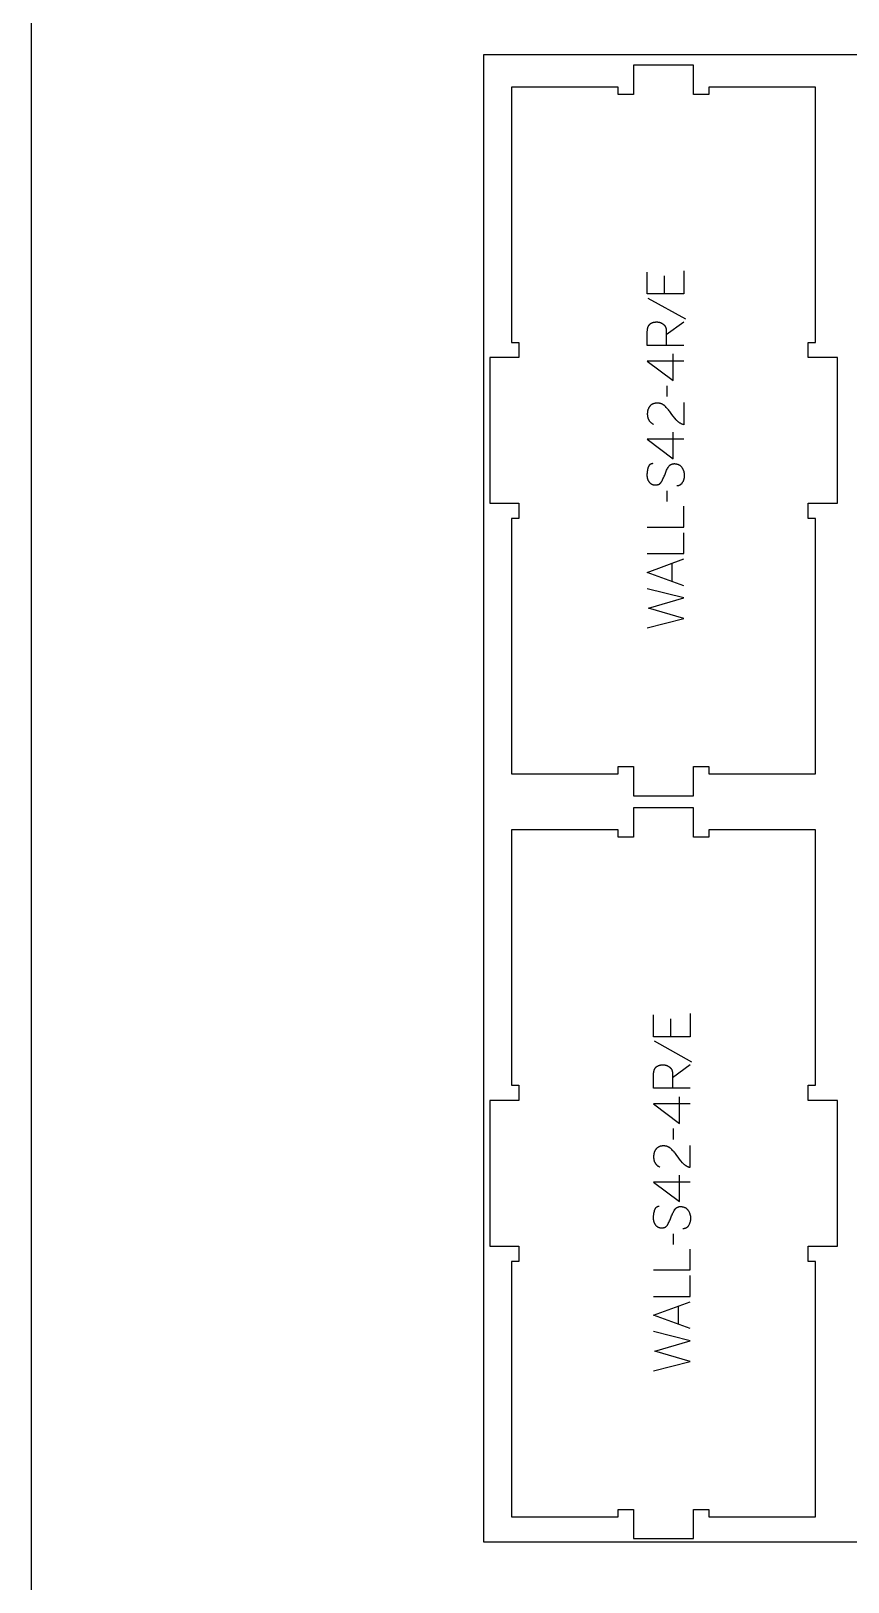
# Model space of a CAD drawing. Extents: x -10701 to -7518, y -36097 to -28504.
# Drawn here: x -10701 to -10030, y -30461 to -29188 of the extents above; entities that cross this region are included whole.
import ezdxf

# ---------------------------------------------------------------- set-up
doc = ezdxf.new("R2010")
doc.units = 0
for name, color, linetype in [('0_SHEET_SPRUCEPLY_2440X122', 1, 'CONTINUOUS'), ('1_ANYTOOL_1MMDEEP_LABELS_S', 2, 'CONTINUOUS'), ('4_ANYTOOL_CUTTHROUGH_OUTSI', 5, 'CONTINUOUS'), ('DONOTCUT', 18, 'CONTINUOUS')]:
    doc.layers.add(name, color=color, linetype=linetype)

msp = doc.modelspace()

# ---------------------------------------------------------------- linework, layer by layer
at = {"layer": '0_SHEET_SPRUCEPLY_2440X122'}
msp.add_lwpolyline([(-10329.7, -29207.8), (-10329.7, -30427.8), (-7889.7, -30427.8), (-7889.7, -29207.8)], close=True, dxfattribs=at)
at = {"layer": '1_ANYTOOL_1MMDEEP_LABELS_S'}
for points in [[(-10165.3, -29384.9), (-10165.3, -29403.9), (-10195.3, -29403.9), (-10195.3, -29386)], [(-10181.3, -29389.2), (-10181.3, -29403.9)], [(-10194.8, -29407.3), (-10164, -29424.5)], [(-10165.3, -29446.2), (-10195.3, -29446.2), (-10195.3, -29434.9), (-10195.3, -29434.4), (-10195.2, -29433.9), (-10195.2, -29433.7), (-10195.2, -29433.5), (-10195.2, -29433.2), (-10195.1, -29433), (-10195.1, -29432.8), (-10195.1, -29432.6), (-10195, -29432.4), (-10195, -29432.2), (-10194.9, -29432), (-10194.9, -29431.8), (-10194.8, -29431.6), (-10194.8, -29431.4), (-10194.7, -29431.2), (-10194.6, -29431), (-10194.6, -29430.9), (-10194.5, -29430.7), (-10194.4, -29430.5), (-10194.3, -29430.3), (-10194.2, -29430.2), (-10194.2, -29430), (-10194.1, -29429.9), (-10194, -29429.7), (-10193.9, -29429.6), (-10193.8, -29429.4), (-10193.7, -29429.3), (-10193.5, -29429.2), (-10193.4, -29429), (-10193.3, -29428.9), (-10193.2, -29428.8), (-10193, -29428.7), (-10192.9, -29428.6), (-10192.8, -29428.4), (-10192.6, -29428.3), (-10192.5, -29428.2), (-10192.3, -29428.1), (-10192.2, -29428), (-10192, -29427.9), (-10191.9, -29427.9), (-10191.7, -29427.8), (-10191.6, -29427.7), (-10191.4, -29427.6), (-10191.2, -29427.5), (-10191, -29427.5), (-10190.8, -29427.4), (-10190.7, -29427.4), (-10190.5, -29427.3), (-10190.3, -29427.2), (-10190.1, -29427.2), (-10189.9, -29427.2), (-10189.7, -29427.1), (-10189.5, -29427.1), (-10189.3, -29427), (-10189, -29427), (-10188.8, -29427), (-10188.6, -29427), (-10188.4, -29426.9), (-10187.9, -29426.9), (-10187.4, -29426.9), (-10187.2, -29426.9), (-10187.1, -29426.9), (-10186.9, -29426.9), (-10186.7, -29426.9), (-10186.5, -29427), (-10186.4, -29427), (-10186.2, -29427), (-10186, -29427), (-10185.9, -29427.1), (-10185.7, -29427.1), (-10185.5, -29427.1), (-10185.4, -29427.2), (-10185.2, -29427.2), (-10185, -29427.3), (-10184.9, -29427.3), (-10184.7, -29427.4), (-10184.5, -29427.4), (-10184.4, -29427.5), (-10184.2, -29427.5), (-10184.1, -29427.6), (-10183.9, -29427.7), (-10183.8, -29427.8), (-10183.6, -29427.8), (-10183.4, -29427.9), (-10183.3, -29428), (-10183.1, -29428.1), (-10183, -29428.2), (-10182.8, -29428.3), (-10182.7, -29428.4), (-10182.5, -29428.5), (-10182.4, -29428.6), (-10182.2, -29428.7), (-10182.1, -29428.8), (-10181.9, -29428.9), (-10181.8, -29429), (-10181.7, -29429.2), (-10181.6, -29429.3), (-10181.4, -29429.4), (-10181.3, -29429.5), (-10181.2, -29429.7), (-10181.1, -29429.8), (-10181, -29429.9), (-10180.9, -29430.1), (-10180.8, -29430.2), (-10180.7, -29430.3), (-10180.6, -29430.5), (-10180.5, -29430.6), (-10180.4, -29430.8), (-10180.4, -29430.9), (-10180.3, -29431.1), (-10180.2, -29431.2), (-10180.2, -29431.4), (-10180.1, -29431.6), (-10180.1, -29431.7), (-10180, -29431.9), (-10180, -29432.1), (-10179.9, -29432.2), (-10179.9, -29432.4), (-10179.9, -29432.6), (-10179.8, -29432.7), (-10179.8, -29432.9), (-10179.8, -29433.1), (-10179.8, -29433.3), (-10179.7, -29435.2), (-10179.7, -29437.2), (-10179.7, -29446.2)], [(-10179.7, -29437.2), (-10165.2, -29426.8)], [(-10173.9, -29475), (-10173.9, -29453.2)], [(-10165.3, -29459), (-10195.3, -29459), (-10173.9, -29475)], [(-10179.1, -29479.3), (-10179.1, -29488.1)], [(-10165.3, -29493), (-10165.3, -29511.3), (-10165.8, -29511.2), (-10166, -29511.1), (-10166.2, -29511), (-10166.5, -29510.9), (-10166.7, -29510.8), (-10166.9, -29510.7), (-10167.1, -29510.6), (-10167.3, -29510.5), (-10167.5, -29510.4), (-10167.7, -29510.3), (-10167.9, -29510.2), (-10168.1, -29510.1), (-10168.3, -29510), (-10168.5, -29509.9), (-10168.7, -29509.7), (-10168.9, -29509.6), (-10169.1, -29509.5), (-10169.3, -29509.3), (-10169.5, -29509.2), (-10169.7, -29509.1), (-10169.8, -29508.9), (-10170, -29508.8), (-10170.2, -29508.6), (-10170.4, -29508.4), (-10170.5, -29508.3), (-10170.7, -29508.1), (-10170.9, -29508), (-10171, -29507.8), (-10171.2, -29507.6), (-10171.5, -29507.3), (-10172.7, -29505.8), (-10173.9, -29504.3), (-10175.1, -29502.8), (-10176.2, -29501.3), (-10176.8, -29500.5), (-10177.3, -29499.8), (-10177.9, -29499.1), (-10178.5, -29498.4), (-10179.1, -29497.7), (-10179.7, -29497.1), (-10180.3, -29496.4), (-10180.9, -29495.8), (-10181.1, -29495.7), (-10181.2, -29495.5), (-10181.4, -29495.4), (-10181.5, -29495.3), (-10181.7, -29495.2), (-10181.9, -29495), (-10182, -29494.9), (-10182.2, -29494.8), (-10182.4, -29494.7), (-10182.6, -29494.6), (-10182.7, -29494.5), (-10182.9, -29494.4), (-10183.1, -29494.3), (-10183.3, -29494.2), (-10183.5, -29494.1), (-10183.7, -29494.1), (-10183.9, -29494), (-10184.1, -29493.9), (-10184.3, -29493.9), (-10184.5, -29493.8), (-10184.7, -29493.8), (-10184.9, -29493.7), (-10185.1, -29493.7), (-10185.3, -29493.6), (-10185.5, -29493.6), (-10185.7, -29493.6), (-10185.9, -29493.5), (-10186.1, -29493.5), (-10186.4, -29493.5), (-10186.6, -29493.5), (-10186.8, -29493.5), (-10187, -29493.5), (-10187.3, -29493.5), (-10187.5, -29493.5), (-10187.8, -29493.5), (-10188, -29493.5), (-10188.2, -29493.5), (-10188.5, -29493.6), (-10188.7, -29493.6), (-10188.9, -29493.6), (-10189.1, -29493.7), (-10189.4, -29493.7), (-10189.6, -29493.8), (-10189.8, -29493.8), (-10190, -29493.9), (-10190.2, -29494), (-10190.4, -29494), (-10190.6, -29494.1), (-10190.8, -29494.2), (-10191, -29494.3), (-10191.1, -29494.4), (-10191.3, -29494.5), (-10191.5, -29494.6), (-10191.7, -29494.7), (-10191.8, -29494.8), (-10192, -29494.9), (-10192.2, -29495), (-10192.3, -29495.1), (-10192.5, -29495.3), (-10192.6, -29495.4), (-10192.8, -29495.6), (-10192.9, -29495.7), (-10193, -29495.8), (-10193.2, -29496), (-10193.3, -29496.2), (-10193.4, -29496.3), (-10193.5, -29496.5), (-10193.7, -29496.7), (-10193.8, -29496.8), (-10193.9, -29497), (-10194, -29497.2), (-10194.1, -29497.3), (-10194.2, -29497.5), (-10194.3, -29497.7), (-10194.4, -29497.9), (-10194.4, -29498.1), (-10194.5, -29498.3), (-10194.6, -29498.5), (-10194.7, -29498.7), (-10194.7, -29498.9), (-10194.8, -29499.1), (-10194.9, -29499.3), (-10194.9, -29499.5), (-10195, -29499.7), (-10195, -29499.9), (-10195.1, -29500.1), (-10195.1, -29500.3), (-10195.1, -29500.5), (-10195.2, -29500.8), (-10195.2, -29501), (-10195.2, -29501.2), (-10195.2, -29501.4), (-10195.2, -29501.7), (-10195.3, -29501.9), (-10195.3, -29502.4), (-10195.3, -29502.8), (-10195.2, -29503.1), (-10195.2, -29503.5), (-10195.2, -29503.8), (-10195.1, -29504.2), (-10195.1, -29504.5), (-10195, -29504.8), (-10194.9, -29505.1), (-10194.9, -29505.5), (-10194.8, -29505.6), (-10194.8, -29505.8), (-10194.7, -29505.9), (-10194.7, -29506.1), (-10194.6, -29506.2), (-10194.5, -29506.4), (-10194.5, -29506.5), (-10194.4, -29506.6), (-10194.4, -29506.8), (-10194.3, -29506.9), (-10194.2, -29507.1), (-10194.1, -29507.2), (-10194.1, -29507.3), (-10194, -29507.5), (-10193.9, -29507.6), (-10193.8, -29507.7), (-10193.7, -29507.9), (-10193.6, -29508), (-10193.6, -29508.1), (-10193.5, -29508.2), (-10193.4, -29508.4), (-10193.3, -29508.5), (-10193.2, -29508.6), (-10193.1, -29508.7), (-10193, -29508.8), (-10192.9, -29508.9), (-10192.7, -29509.1), (-10192.6, -29509.2), (-10192.5, -29509.3), (-10192.4, -29509.4), (-10192.3, -29509.5), (-10192.1, -29509.6), (-10191.9, -29509.8), (-10191.6, -29510), (-10191.4, -29510.2), (-10191.1, -29510.4), (-10190.8, -29510.5), (-10190.5, -29510.7), (-10190.2, -29510.9)], [(-10173.9, -29539.2), (-10173.9, -29517.4)], [(-10165.3, -29523.2), (-10195.3, -29523.2), (-10173.9, -29539.2)], [(-10190.7, -29543.2), (-10190.9, -29543.2), (-10191, -29543.2), (-10191, -29543.2), (-10191.1, -29543.3), (-10191.2, -29543.3), (-10191.3, -29543.3), (-10191.4, -29543.3), (-10191.5, -29543.3), (-10191.6, -29543.3), (-10191.7, -29543.3), (-10191.7, -29543.3), (-10191.8, -29543.4), (-10191.9, -29543.4), (-10192, -29543.4), (-10192.1, -29543.4), (-10192.1, -29543.5), (-10192.2, -29543.5), (-10192.3, -29543.5), (-10192.4, -29543.6), (-10192.4, -29543.6), (-10192.5, -29543.6), (-10192.6, -29543.7), (-10192.7, -29543.7), (-10192.7, -29543.7), (-10192.8, -29543.8), (-10192.9, -29543.8), (-10192.9, -29543.9), (-10193, -29543.9), (-10193.1, -29544), (-10193.1, -29544), (-10193.2, -29544.1), (-10193.3, -29544.1), (-10193.3, -29544.2), (-10193.4, -29544.2), (-10193.4, -29544.3), (-10193.5, -29544.3), (-10193.5, -29544.4), (-10193.6, -29544.4), (-10193.7, -29544.5), (-10193.7, -29544.6), (-10193.8, -29544.6), (-10193.8, -29544.7), (-10193.9, -29544.8), (-10193.9, -29544.9), (-10194, -29544.9), (-10194, -29545), (-10194.1, -29545.1), (-10194.1, -29545.2), (-10194.1, -29545.2), (-10194.2, -29545.3), (-10194.2, -29545.4), (-10194.3, -29545.6), (-10194.4, -29545.7), (-10194.5, -29545.9), (-10194.5, -29546.1), (-10194.6, -29546.3), (-10194.7, -29546.5), (-10194.9, -29547.3), (-10195.1, -29548.1), (-10195.2, -29548.9), (-10195.4, -29549.7), (-10195.4, -29550.1), (-10195.5, -29550.4), (-10195.5, -29550.8), (-10195.5, -29551.2), (-10195.6, -29551.5), (-10195.6, -29551.9), (-10195.6, -29552.3), (-10195.6, -29552.6), (-10195.6, -29552.8), (-10195.6, -29553), (-10195.6, -29553.2), (-10195.6, -29553.4), (-10195.6, -29553.6), (-10195.5, -29553.8), (-10195.5, -29554), (-10195.5, -29554.1), (-10195.5, -29554.3), (-10195.4, -29554.5), (-10195.4, -29554.7), (-10195.3, -29554.9), (-10195.3, -29555.1), (-10195.3, -29555.2), (-10195.2, -29555.4), (-10195.1, -29555.6), (-10195.1, -29555.8), (-10195, -29555.9), (-10195, -29556.1), (-10194.9, -29556.3), (-10194.8, -29556.4), (-10194.7, -29556.6), (-10194.7, -29556.8), (-10194.6, -29556.9), (-10194.5, -29557.1), (-10194.4, -29557.3), (-10194.3, -29557.4), (-10194.2, -29557.6), (-10194.1, -29557.8), (-10194, -29557.9), (-10193.9, -29558.1), (-10193.8, -29558.2), (-10193.7, -29558.4), (-10193.5, -29558.5), (-10193.4, -29558.7), (-10193.3, -29558.8), (-10193.2, -29558.9), (-10193, -29559.1), (-10192.9, -29559.2), (-10192.8, -29559.3), (-10192.6, -29559.4), (-10192.5, -29559.5), (-10192.3, -29559.6), (-10192.2, -29559.7), (-10192, -29559.8), (-10191.9, -29559.9), (-10191.7, -29560), (-10191.6, -29560.1), (-10191.4, -29560.2), (-10191.2, -29560.2), (-10191.1, -29560.3), (-10190.9, -29560.4), (-10190.7, -29560.4), (-10190.5, -29560.5), (-10190.4, -29560.5), (-10190.2, -29560.6), (-10190, -29560.6), (-10189.8, -29560.6), (-10189.6, -29560.7), (-10189.4, -29560.7), (-10189.2, -29560.7), (-10189, -29560.7), (-10188.8, -29560.7), (-10188.6, -29560.7), (-10188.4, -29560.7), (-10188.1, -29560.7), (-10187.9, -29560.7), (-10187.7, -29560.7), (-10187.5, -29560.6), (-10187.3, -29560.6), (-10187.1, -29560.6), (-10187, -29560.5), (-10186.8, -29560.5), (-10186.6, -29560.4), (-10186.4, -29560.4), (-10186.2, -29560.3), (-10186.2, -29560.3), (-10186.1, -29560.2), (-10186, -29560.2), (-10185.9, -29560.2), (-10185.8, -29560.1), (-10185.7, -29560.1), (-10185.7, -29560.1), (-10185.6, -29560), (-10185.5, -29560), (-10185.4, -29559.9), (-10185.3, -29559.9), (-10185.3, -29559.8), (-10185.2, -29559.8), (-10185.1, -29559.7), (-10185, -29559.7), (-10185, -29559.6), (-10184.9, -29559.6), (-10184.8, -29559.5), (-10184.8, -29559.4), (-10184.7, -29559.4), (-10184.6, -29559.3), (-10184.6, -29559.3), (-10184.5, -29559.2), (-10184.4, -29559.1), (-10184.3, -29559), (-10184.2, -29558.8), (-10184.1, -29558.7), (-10183.9, -29558.6), (-10183.8, -29558.4), (-10183.7, -29558.2), (-10183.6, -29558.1), (-10183.5, -29557.9), (-10183.1, -29557.2), (-10182.7, -29556.4), (-10182.4, -29555.7), (-10182, -29554.9), (-10181.7, -29554.2), (-10181.3, -29553.4), (-10181, -29552.5), (-10180.7, -29551.7), (-10180.4, -29550.9), (-10180.1, -29550.1), (-10179.7, -29549.3), (-10179.4, -29548.5), (-10179, -29547.8), (-10178.6, -29547.1), (-10178.2, -29546.4), (-10177.8, -29545.7), (-10177.7, -29545.5), (-10177.6, -29545.3), (-10177.4, -29545.2), (-10177.4, -29545.1), (-10177.3, -29545), (-10177.3, -29545), (-10177.2, -29544.9), (-10177.1, -29544.8), (-10177.1, -29544.8), (-10177, -29544.7), (-10176.9, -29544.6), (-10176.9, -29544.6), (-10176.8, -29544.5), (-10176.7, -29544.5), (-10176.7, -29544.4), (-10176.6, -29544.3), (-10176.5, -29544.3), (-10176.4, -29544.2), (-10176.4, -29544.2), (-10176.3, -29544.1), (-10176.2, -29544.1), (-10176.1, -29544), (-10176.1, -29544), (-10176, -29543.9), (-10175.9, -29543.9), (-10175.8, -29543.8), (-10175.7, -29543.8), (-10175.6, -29543.8), (-10175.6, -29543.7), (-10175.5, -29543.7), (-10175.4, -29543.7), (-10175.3, -29543.6), (-10175.2, -29543.6), (-10175.1, -29543.6), (-10175, -29543.5), (-10174.9, -29543.5), (-10174.8, -29543.5), (-10174.7, -29543.4), (-10174.5, -29543.4), (-10174.3, -29543.3), (-10174.1, -29543.3), (-10173.9, -29543.3), (-10173.7, -29543.3), (-10173.4, -29543.3), (-10173.2, -29543.2), (-10173, -29543.2), (-10172.8, -29543.2), (-10172.6, -29543.3), (-10172.3, -29543.3), (-10172.1, -29543.3), (-10171.9, -29543.3), (-10171.7, -29543.4), (-10171.4, -29543.4), (-10171.2, -29543.4), (-10171, -29543.5), (-10170.8, -29543.5), (-10170.6, -29543.6), (-10170.4, -29543.6), (-10170.2, -29543.7), (-10170, -29543.8), (-10169.8, -29543.9), (-10169.6, -29543.9), (-10169.4, -29544), (-10169.3, -29544.1), (-10169.1, -29544.2), (-10168.9, -29544.3), (-10168.7, -29544.4), (-10168.6, -29544.5), (-10168.4, -29544.7), (-10168.3, -29544.8), (-10168.1, -29544.9), (-10168, -29545), (-10167.8, -29545.2), (-10167.7, -29545.3), (-10167.5, -29545.5), (-10167.4, -29545.6), (-10167.3, -29545.8), (-10167.1, -29545.9), (-10167, -29546.1), (-10166.9, -29546.3), (-10166.8, -29546.4), (-10166.6, -29546.8), (-10166.4, -29547.2), (-10166.2, -29547.5), (-10166, -29547.9), (-10165.8, -29548.3), (-10165.7, -29548.7), (-10165.6, -29548.9), (-10165.5, -29549), (-10165.5, -29549.2), (-10165.4, -29549.4), (-10165.3, -29549.6), (-10165.3, -29549.8), (-10165.2, -29550), (-10165.2, -29550.2), (-10165.2, -29550.4), (-10165.1, -29550.6), (-10165.1, -29550.8), (-10165.1, -29551), (-10165, -29551.2), (-10165, -29551.4), (-10165, -29551.8), (-10164.9, -29552.2), (-10164.9, -29552.6), (-10164.9, -29553.1), (-10164.9, -29553.5), (-10165, -29553.9), (-10165, -29554.3), (-10165.1, -29554.7), (-10165.1, -29555), (-10165.2, -29555.4), (-10165.3, -29555.8), (-10165.4, -29556.2), (-10165.5, -29556.6), (-10165.6, -29556.9), (-10165.8, -29557.3), (-10165.9, -29557.7), (-10166.1, -29558), (-10166.3, -29558.4), (-10166.5, -29558.7), (-10166.6, -29558.9), (-10166.7, -29559), (-10166.8, -29559.2), (-10166.9, -29559.3), (-10167, -29559.5), (-10167.1, -29559.6), (-10167.2, -29559.8), (-10167.3, -29559.9), (-10167.5, -29560), (-10167.6, -29560.1), (-10167.7, -29560.3), (-10167.9, -29560.4), (-10167.9, -29560.4), (-10168, -29560.5), (-10168.1, -29560.5), (-10168.1, -29560.6), (-10168.2, -29560.6), (-10168.3, -29560.7), (-10168.3, -29560.7), (-10168.4, -29560.8), (-10168.5, -29560.8), (-10168.6, -29560.8), (-10168.6, -29560.9), (-10168.7, -29560.9), (-10168.8, -29561), (-10168.9, -29561), (-10169, -29561), (-10169, -29561.1), (-10169.1, -29561.1), (-10169.2, -29561.1), (-10169.3, -29561.1), (-10169.4, -29561.2), (-10169.5, -29561.2), (-10169.7, -29561.3), (-10169.9, -29561.3), (-10170, -29561.3), (-10170.2, -29561.4), (-10170.4, -29561.4), (-10170.6, -29561.4), (-10170.8, -29561.4), (-10170.9, -29561.4), (-10171.1, -29561.4)], [(-10179.1, -29565.5), (-10179.1, -29574.3)], [(-10195.3, -29595.2), (-10165.3, -29595.2), (-10165.3, -29578.1)], [(-10195.3, -29617), (-10165.3, -29617), (-10165.3, -29599.9)], [(-10165.3, -29643.3), (-10195.3, -29632.4), (-10165.3, -29621.3)], [(-10174.8, -29639.8), (-10174.8, -29624.9)], [(-10195.3, -29678), (-10165.3, -29670.3), (-10194.4, -29661.8), (-10165.3, -29653.3), (-10195.3, -29645.8)], [(-10160.1, -29994.4), (-10160.1, -30013.4), (-10190.1, -30013.4), (-10190.1, -29995.5)], [(-10176.2, -29998.7), (-10176.2, -30013.4)], [(-10189.6, -30016.8), (-10158.9, -30034)], [(-10160.1, -30055.7), (-10190.1, -30055.7), (-10190.1, -30044.4), (-10190.1, -30043.9), (-10190.1, -30043.4), (-10190.1, -30043.2), (-10190.1, -30043), (-10190, -30042.7), (-10190, -30042.5), (-10190, -30042.3), (-10189.9, -30042.1), (-10189.9, -30041.9), (-10189.8, -30041.7), (-10189.8, -30041.5), (-10189.7, -30041.3), (-10189.7, -30041.1), (-10189.6, -30040.9), (-10189.6, -30040.7), (-10189.5, -30040.5), (-10189.4, -30040.4), (-10189.4, -30040.2), (-10189.3, -30040), (-10189.2, -30039.8), (-10189.1, -30039.7), (-10189, -30039.5), (-10188.9, -30039.4), (-10188.8, -30039.2), (-10188.7, -30039.1), (-10188.6, -30038.9), (-10188.5, -30038.8), (-10188.4, -30038.7), (-10188.3, -30038.5), (-10188.2, -30038.4), (-10188, -30038.3), (-10187.9, -30038.2), (-10187.8, -30038.1), (-10187.6, -30037.9), (-10187.5, -30037.8), (-10187.4, -30037.7), (-10187.2, -30037.6), (-10187.1, -30037.5), (-10186.9, -30037.4), (-10186.7, -30037.4), (-10186.6, -30037.3), (-10186.4, -30037.2), (-10186.2, -30037.1), (-10186.1, -30037), (-10185.9, -30037), (-10185.7, -30036.9), (-10185.5, -30036.9), (-10185.3, -30036.8), (-10185.1, -30036.7), (-10184.9, -30036.7), (-10184.7, -30036.7), (-10184.5, -30036.6), (-10184.3, -30036.6), (-10184.1, -30036.5), (-10183.9, -30036.5), (-10183.7, -30036.5), (-10183.5, -30036.5), (-10183.2, -30036.4), (-10182.8, -30036.4), (-10182.3, -30036.4), (-10182.1, -30036.4), (-10181.9, -30036.4), (-10181.7, -30036.4), (-10181.6, -30036.4), (-10181.4, -30036.5), (-10181.2, -30036.5), (-10181.1, -30036.5), (-10180.9, -30036.5), (-10180.7, -30036.6), (-10180.6, -30036.6), (-10180.4, -30036.6), (-10180.2, -30036.7), (-10180.1, -30036.7), (-10179.9, -30036.8), (-10179.7, -30036.8), (-10179.6, -30036.9), (-10179.4, -30036.9), (-10179.2, -30037), (-10179.1, -30037), (-10178.9, -30037.1), (-10178.8, -30037.2), (-10178.6, -30037.3), (-10178.5, -30037.3), (-10178.3, -30037.4), (-10178.1, -30037.5), (-10178, -30037.6), (-10177.8, -30037.7), (-10177.7, -30037.8), (-10177.5, -30037.9), (-10177.4, -30038), (-10177.2, -30038.1), (-10177.1, -30038.2), (-10176.9, -30038.3), (-10176.8, -30038.4), (-10176.7, -30038.5), (-10176.5, -30038.7), (-10176.4, -30038.8), (-10176.3, -30038.9), (-10176.2, -30039), (-10176.1, -30039.2), (-10175.9, -30039.3), (-10175.8, -30039.4), (-10175.7, -30039.6), (-10175.6, -30039.7), (-10175.6, -30039.8), (-10175.5, -30040), (-10175.4, -30040.1), (-10175.3, -30040.3), (-10175.2, -30040.4), (-10175.2, -30040.6), (-10175.1, -30040.7), (-10175, -30040.9), (-10175, -30041.1), (-10174.9, -30041.2), (-10174.9, -30041.4), (-10174.8, -30041.6), (-10174.8, -30041.7), (-10174.8, -30041.9), (-10174.7, -30042.1), (-10174.7, -30042.2), (-10174.7, -30042.4), (-10174.7, -30042.6), (-10174.7, -30042.8), (-10174.6, -30044.7), (-10174.6, -30046.7), (-10174.6, -30055.7)], [(-10174.6, -30046.7), (-10160.1, -30036.3)], [(-10160.1, -30068.5), (-10190.2, -30068.5), (-10168.8, -30084.5)], [(-10168.8, -30084.5), (-10168.8, -30062.7)], [(-10174, -30088.8), (-10173.9, -30097.6)], [(-10160.2, -30102.5), (-10160.2, -30120.8), (-10160.7, -30120.7), (-10160.9, -30120.6), (-10161.1, -30120.5), (-10161.3, -30120.4), (-10161.5, -30120.3), (-10161.8, -30120.2), (-10162, -30120.1), (-10162.2, -30120), (-10162.4, -30119.9), (-10162.6, -30119.8), (-10162.8, -30119.7), (-10163, -30119.6), (-10163.2, -30119.5), (-10163.4, -30119.4), (-10163.6, -30119.2), (-10163.8, -30119.1), (-10164, -30119), (-10164.2, -30118.8), (-10164.3, -30118.7), (-10164.5, -30118.6), (-10164.7, -30118.4), (-10164.9, -30118.3), (-10165, -30118.1), (-10165.2, -30117.9), (-10165.4, -30117.8), (-10165.6, -30117.6), (-10165.7, -30117.5), (-10165.9, -30117.3), (-10166, -30117.1), (-10166.4, -30116.8), (-10167.6, -30115.3), (-10168.8, -30113.8), (-10169.9, -30112.3), (-10171, -30110.8), (-10171.6, -30110), (-10172.2, -30109.3), (-10172.8, -30108.6), (-10173.3, -30107.9), (-10173.9, -30107.2), (-10174.5, -30106.6), (-10175.1, -30105.9), (-10175.8, -30105.3), (-10175.9, -30105.2), (-10176.1, -30105), (-10176.2, -30104.9), (-10176.4, -30104.8), (-10176.6, -30104.7), (-10176.7, -30104.5), (-10176.9, -30104.4), (-10177.1, -30104.3), (-10177.3, -30104.2), (-10177.4, -30104.1), (-10177.6, -30104), (-10177.8, -30103.9), (-10178, -30103.8), (-10178.2, -30103.7), (-10178.3, -30103.6), (-10178.5, -30103.6), (-10178.7, -30103.5), (-10178.9, -30103.4), (-10179.1, -30103.4), (-10179.3, -30103.3), (-10179.5, -30103.3), (-10179.7, -30103.2), (-10179.9, -30103.2), (-10180.1, -30103.1), (-10180.4, -30103.1), (-10180.6, -30103.1), (-10180.8, -30103), (-10181, -30103), (-10181.2, -30103), (-10181.4, -30103), (-10181.7, -30103), (-10181.9, -30103), (-10182.1, -30103), (-10182.4, -30103), (-10182.6, -30103), (-10182.9, -30103), (-10183.1, -30103), (-10183.3, -30103.1), (-10183.6, -30103.1), (-10183.8, -30103.1), (-10184, -30103.2), (-10184.2, -30103.2), (-10184.4, -30103.3), (-10184.6, -30103.3), (-10184.8, -30103.4), (-10185, -30103.5), (-10185.2, -30103.5), (-10185.4, -30103.6), (-10185.6, -30103.7), (-10185.8, -30103.8), (-10186, -30103.9), (-10186.2, -30104), (-10186.3, -30104.1), (-10186.5, -30104.2), (-10186.7, -30104.3), (-10186.8, -30104.4), (-10187, -30104.5), (-10187.2, -30104.6), (-10187.3, -30104.8), (-10187.5, -30104.9), (-10187.6, -30105.1), (-10187.7, -30105.2), (-10187.9, -30105.3), (-10188, -30105.5), (-10188.1, -30105.7), (-10188.3, -30105.8), (-10188.4, -30106), (-10188.5, -30106.2), (-10188.6, -30106.3), (-10188.7, -30106.5), (-10188.8, -30106.7), (-10188.9, -30106.8), (-10189, -30107), (-10189.1, -30107.2), (-10189.2, -30107.4), (-10189.3, -30107.6), (-10189.4, -30107.8), (-10189.5, -30108), (-10189.5, -30108.2), (-10189.6, -30108.4), (-10189.7, -30108.6), (-10189.7, -30108.8), (-10189.8, -30109), (-10189.8, -30109.2), (-10189.9, -30109.4), (-10189.9, -30109.6), (-10190, -30109.8), (-10190, -30110), (-10190, -30110.3), (-10190, -30110.5), (-10190.1, -30110.7), (-10190.1, -30110.9), (-10190.1, -30111.2), (-10190.1, -30111.4), (-10190.1, -30111.9), (-10190.1, -30112.3), (-10190.1, -30112.6), (-10190.1, -30113), (-10190, -30113.3), (-10190, -30113.7), (-10189.9, -30114), (-10189.9, -30114.3), (-10189.8, -30114.6), (-10189.7, -30115), (-10189.7, -30115.1), (-10189.6, -30115.3), (-10189.6, -30115.4), (-10189.5, -30115.6), (-10189.5, -30115.7), (-10189.4, -30115.9), (-10189.3, -30116), (-10189.3, -30116.1), (-10189.2, -30116.3), (-10189.1, -30116.4), (-10189.1, -30116.6), (-10189, -30116.7), (-10188.9, -30116.8), (-10188.8, -30117), (-10188.8, -30117.1), (-10188.7, -30117.2), (-10188.6, -30117.4), (-10188.5, -30117.5), (-10188.4, -30117.6), (-10188.3, -30117.7), (-10188.2, -30117.9), (-10188.1, -30118), (-10188, -30118.1), (-10187.9, -30118.2), (-10187.8, -30118.3), (-10187.7, -30118.4), (-10187.6, -30118.6), (-10187.5, -30118.7), (-10187.4, -30118.8), (-10187.3, -30118.9), (-10187.1, -30119), (-10187, -30119.1), (-10186.8, -30119.3), (-10186.5, -30119.5), (-10186.2, -30119.7), (-10185.9, -30119.9), (-10185.6, -30120), (-10185.3, -30120.2), (-10185, -30120.4)], [(-10160.1, -30132.7), (-10190.2, -30132.7), (-10168.8, -30148.7)], [(-10168.8, -30148.7), (-10168.8, -30126.9)], [(-10185.5, -30152.7), (-10185.7, -30152.7), (-10185.8, -30152.7), (-10185.9, -30152.7), (-10186, -30152.8), (-10186.1, -30152.8), (-10186.2, -30152.8), (-10186.3, -30152.8), (-10186.3, -30152.8), (-10186.4, -30152.8), (-10186.5, -30152.8), (-10186.6, -30152.8), (-10186.7, -30152.9), (-10186.8, -30152.9), (-10186.8, -30152.9), (-10186.9, -30152.9), (-10187, -30153), (-10187.1, -30153), (-10187.2, -30153), (-10187.2, -30153.1), (-10187.3, -30153.1), (-10187.4, -30153.1), (-10187.4, -30153.2), (-10187.5, -30153.2), (-10187.6, -30153.2), (-10187.7, -30153.3), (-10187.7, -30153.3), (-10187.8, -30153.4), (-10187.9, -30153.4), (-10187.9, -30153.5), (-10188, -30153.5), (-10188.1, -30153.6), (-10188.1, -30153.6), (-10188.2, -30153.7), (-10188.2, -30153.7), (-10188.3, -30153.8), (-10188.3, -30153.8), (-10188.4, -30153.9), (-10188.5, -30153.9), (-10188.5, -30154), (-10188.6, -30154.1), (-10188.6, -30154.1), (-10188.7, -30154.2), (-10188.7, -30154.3), (-10188.8, -30154.4), (-10188.8, -30154.4), (-10188.9, -30154.5), (-10188.9, -30154.6), (-10189, -30154.7), (-10189, -30154.7), (-10189, -30154.8), (-10189.1, -30154.9), (-10189.2, -30155.1), (-10189.3, -30155.2), (-10189.3, -30155.4), (-10189.4, -30155.6), (-10189.5, -30155.8), (-10189.5, -30156), (-10189.7, -30156.8), (-10189.9, -30157.6), (-10190.1, -30158.4), (-10190.2, -30159.2), (-10190.3, -30159.6), (-10190.3, -30159.9), (-10190.4, -30160.3), (-10190.4, -30160.7), (-10190.4, -30161), (-10190.4, -30161.4), (-10190.5, -30161.8), (-10190.5, -30162.1), (-10190.5, -30162.3), (-10190.5, -30162.5), (-10190.4, -30162.7), (-10190.4, -30162.9), (-10190.4, -30163.1), (-10190.4, -30163.3), (-10190.4, -30163.5), (-10190.3, -30163.6), (-10190.3, -30163.8), (-10190.3, -30164), (-10190.2, -30164.2), (-10190.2, -30164.4), (-10190.2, -30164.6), (-10190.1, -30164.7), (-10190.1, -30164.9), (-10190, -30165.1), (-10189.9, -30165.3), (-10189.9, -30165.4), (-10189.8, -30165.6), (-10189.8, -30165.8), (-10189.7, -30165.9), (-10189.6, -30166.1), (-10189.5, -30166.3), (-10189.4, -30166.4), (-10189.4, -30166.6), (-10189.3, -30166.8), (-10189.2, -30166.9), (-10189.1, -30167.1), (-10189, -30167.3), (-10188.9, -30167.4), (-10188.8, -30167.6), (-10188.6, -30167.7), (-10188.5, -30167.9), (-10188.4, -30168), (-10188.3, -30168.2), (-10188.2, -30168.3), (-10188, -30168.4), (-10187.9, -30168.6), (-10187.8, -30168.7), (-10187.6, -30168.8), (-10187.5, -30168.9), (-10187.3, -30169), (-10187.2, -30169.1), (-10187.1, -30169.2), (-10186.9, -30169.3), (-10186.7, -30169.4), (-10186.6, -30169.5), (-10186.4, -30169.6), (-10186.3, -30169.7), (-10186.1, -30169.7), (-10185.9, -30169.8), (-10185.8, -30169.9), (-10185.6, -30169.9), (-10185.4, -30170), (-10185.2, -30170), (-10185, -30170.1), (-10184.8, -30170.1), (-10184.6, -30170.1), (-10184.5, -30170.2), (-10184.3, -30170.2), (-10184.1, -30170.2), (-10183.9, -30170.2), (-10183.6, -30170.2), (-10183.4, -30170.2), (-10183.2, -30170.2), (-10183, -30170.2), (-10182.8, -30170.2), (-10182.6, -30170.2), (-10182.4, -30170.1), (-10182.2, -30170.1), (-10182, -30170.1), (-10181.8, -30170), (-10181.6, -30170), (-10181.4, -30169.9), (-10181.3, -30169.9), (-10181.1, -30169.8), (-10181, -30169.8), (-10180.9, -30169.7), (-10180.8, -30169.7), (-10180.8, -30169.7), (-10180.7, -30169.6), (-10180.6, -30169.6), (-10180.5, -30169.6), (-10180.4, -30169.5), (-10180.4, -30169.5), (-10180.3, -30169.4), (-10180.2, -30169.4), (-10180.1, -30169.3), (-10180, -30169.3), (-10180, -30169.2), (-10179.9, -30169.2), (-10179.8, -30169.1), (-10179.8, -30169.1), (-10179.7, -30169), (-10179.6, -30168.9), (-10179.6, -30168.9), (-10179.5, -30168.8), (-10179.4, -30168.8), (-10179.4, -30168.7), (-10179.3, -30168.6), (-10179.2, -30168.5), (-10179, -30168.3), (-10178.9, -30168.2), (-10178.8, -30168.1), (-10178.7, -30167.9), (-10178.6, -30167.7), (-10178.5, -30167.6), (-10178.4, -30167.4), (-10178, -30166.7), (-10177.6, -30165.9), (-10177.2, -30165.2), (-10176.9, -30164.4), (-10176.5, -30163.7), (-10176.2, -30162.9), (-10175.9, -30162), (-10175.6, -30161.2), (-10175.3, -30160.4), (-10174.9, -30159.6), (-10174.6, -30158.8), (-10174.2, -30158), (-10173.8, -30157.3), (-10173.5, -30156.6), (-10173.1, -30155.9), (-10172.6, -30155.2), (-10172.5, -30155), (-10172.4, -30154.8), (-10172.3, -30154.7), (-10172.2, -30154.6), (-10172.2, -30154.5), (-10172.1, -30154.5), (-10172, -30154.4), (-10172, -30154.3), (-10171.9, -30154.3), (-10171.9, -30154.2), (-10171.8, -30154.1), (-10171.7, -30154.1), (-10171.7, -30154), (-10171.6, -30154), (-10171.5, -30153.9), (-10171.4, -30153.8), (-10171.4, -30153.8), (-10171.3, -30153.7), (-10171.2, -30153.7), (-10171.1, -30153.6), (-10171.1, -30153.6), (-10171, -30153.5), (-10170.9, -30153.5), (-10170.8, -30153.4), (-10170.7, -30153.4), (-10170.7, -30153.3), (-10170.6, -30153.3), (-10170.5, -30153.3), (-10170.4, -30153.2), (-10170.3, -30153.2), (-10170.2, -30153.2), (-10170.2, -30153.1), (-10170.1, -30153.1), (-10170, -30153.1), (-10169.9, -30153), (-10169.8, -30153), (-10169.7, -30153), (-10169.5, -30152.9), (-10169.3, -30152.9), (-10169.1, -30152.8), (-10168.9, -30152.8), (-10168.7, -30152.8), (-10168.5, -30152.8), (-10168.3, -30152.8), (-10168.1, -30152.7), (-10167.9, -30152.7), (-10167.6, -30152.7), (-10167.4, -30152.8), (-10167.2, -30152.8), (-10167, -30152.8), (-10166.7, -30152.8), (-10166.5, -30152.9), (-10166.3, -30152.9), (-10166.1, -30152.9), (-10165.9, -30153), (-10165.7, -30153), (-10165.4, -30153.1), (-10165.2, -30153.1), (-10165, -30153.2), (-10164.9, -30153.3), (-10164.7, -30153.4), (-10164.5, -30153.4), (-10164.3, -30153.5), (-10164.1, -30153.6), (-10163.9, -30153.7), (-10163.8, -30153.8), (-10163.6, -30153.9), (-10163.4, -30154), (-10163.3, -30154.2), (-10163.1, -30154.3), (-10163, -30154.4), (-10162.8, -30154.5), (-10162.7, -30154.7), (-10162.5, -30154.8), (-10162.4, -30155), (-10162.3, -30155.1), (-10162.1, -30155.3), (-10162, -30155.4), (-10161.9, -30155.6), (-10161.8, -30155.8), (-10161.6, -30155.9), (-10161.4, -30156.3), (-10161.2, -30156.7), (-10161, -30157), (-10160.8, -30157.4), (-10160.7, -30157.8), (-10160.5, -30158.2), (-10160.5, -30158.4), (-10160.4, -30158.5), (-10160.3, -30158.7), (-10160.3, -30158.9), (-10160.2, -30159.1), (-10160.2, -30159.3), (-10160.1, -30159.5), (-10160.1, -30159.7), (-10160, -30159.9), (-10160, -30160.1), (-10159.9, -30160.3), (-10159.9, -30160.5), (-10159.9, -30160.7), (-10159.9, -30160.9), (-10159.8, -30161.3), (-10159.8, -30161.7), (-10159.8, -30162.1), (-10159.8, -30162.6), (-10159.8, -30163), (-10159.8, -30163.4), (-10159.9, -30163.8), (-10159.9, -30164.2), (-10160, -30164.5), (-10160.1, -30164.9), (-10160.1, -30165.3), (-10160.2, -30165.7), (-10160.4, -30166.1), (-10160.5, -30166.4), (-10160.6, -30166.8), (-10160.8, -30167.2), (-10160.9, -30167.5), (-10161.1, -30167.9), (-10161.3, -30168.2), (-10161.4, -30168.4), (-10161.5, -30168.5), (-10161.6, -30168.7), (-10161.7, -30168.8), (-10161.9, -30169), (-10162, -30169.1), (-10162.1, -30169.3), (-10162.2, -30169.4), (-10162.3, -30169.5), (-10162.5, -30169.6), (-10162.6, -30169.8), (-10162.7, -30169.9), (-10162.8, -30169.9), (-10162.9, -30170), (-10162.9, -30170), (-10163, -30170.1), (-10163.1, -30170.1), (-10163.1, -30170.2), (-10163.2, -30170.2), (-10163.3, -30170.3), (-10163.4, -30170.3), (-10163.4, -30170.3), (-10163.5, -30170.4), (-10163.6, -30170.4), (-10163.7, -30170.5), (-10163.7, -30170.5), (-10163.8, -30170.5), (-10163.9, -30170.6), (-10164, -30170.6), (-10164, -30170.6), (-10164.1, -30170.6), (-10164.2, -30170.7), (-10164.4, -30170.7), (-10164.5, -30170.8), (-10164.7, -30170.8), (-10164.9, -30170.8), (-10165.1, -30170.9), (-10165.2, -30170.9), (-10165.4, -30170.9), (-10165.6, -30170.9), (-10165.8, -30170.9), (-10166, -30170.9)], [(-10174, -30175), (-10173.9, -30183.8)], [(-10190.1, -30204.7), (-10160.1, -30204.7), (-10160.1, -30187.6)], [(-10190.1, -30226.5), (-10160.1, -30226.5), (-10160.1, -30209.4)], [(-10160.1, -30252.8), (-10190.1, -30241.9), (-10160.1, -30230.8)], [(-10169.7, -30249.3), (-10169.7, -30234.4)], [(-10190.1, -30287.5), (-10160.1, -30279.8), (-10189.2, -30271.3), (-10160.1, -30262.8), (-10190.1, -30255.3)]]:
    msp.add_lwpolyline(points, dxfattribs=at)
at = {"layer": '4_ANYTOOL_CUTTHROUGH_OUTSI', "color": 5}
for points in [[(-10057.2, -29443.7), (-10057.2, -29234.2), (-10144.7, -29234.2), (-10144.7, -29240.2), (-10157.2, -29240.2), (-10157.2, -29216.2), (-10206.7, -29216.2), (-10206.7, -29240.2), (-10219.2, -29240.2), (-10219.2, -29234.2), (-10306.7, -29234.2), (-10306.7, -29443.7), (-10300.7, -29443.7), (-10300.7, -29456.2), (-10324.7, -29456.2), (-10324.7, -29575.7), (-10300.7, -29575.7), (-10300.7, -29588.2), (-10306.7, -29588.2), (-10306.7, -29797.7), (-10219.2, -29797.7), (-10219.2, -29791.7), (-10206.7, -29791.7), (-10206.7, -29815.7), (-10157.2, -29815.7), (-10157.2, -29791.7), (-10144.7, -29791.7), (-10144.7, -29797.7), (-10057.2, -29797.7), (-10057.2, -29588.2), (-10063.2, -29588.2), (-10063.2, -29575.7), (-10039.2, -29575.7), (-10039.2, -29456.2), (-10063.2, -29456.2), (-10063.2, -29443.7)], [(-10057.2, -30053.2), (-10057.2, -29843.7), (-10144.7, -29843.7), (-10144.7, -29849.7), (-10157.2, -29849.7), (-10157.2, -29825.7), (-10206.7, -29825.7), (-10206.7, -29849.7), (-10219.2, -29849.7), (-10219.2, -29843.7), (-10306.7, -29843.7), (-10306.7, -30053.2), (-10300.7, -30053.2), (-10300.7, -30065.7), (-10324.7, -30065.7), (-10324.7, -30185.2), (-10300.7, -30185.2), (-10300.7, -30197.7), (-10306.7, -30197.7), (-10306.7, -30407.2), (-10219.2, -30407.2), (-10219.2, -30401.2), (-10206.7, -30401.2), (-10206.7, -30425.2), (-10157.2, -30425.2), (-10157.2, -30401.2), (-10144.7, -30401.2), (-10144.7, -30407.2), (-10057.2, -30407.2), (-10057.2, -30197.7), (-10063.2, -30197.7), (-10063.2, -30185.2), (-10039.2, -30185.2), (-10039.2, -30065.7), (-10063.2, -30065.7), (-10063.2, -30053.2)]]:
    msp.add_lwpolyline(points, close=True, dxfattribs=at)
at = {"layer": 'DONOTCUT'}
msp.add_lwpolyline([(-10701.4, -36097.2), (-7518, -36097.2), (-7518, -28503.8), (-10701.4, -28503.8)], close=True, dxfattribs=at)

doc.saveas('drawing.dxf')
